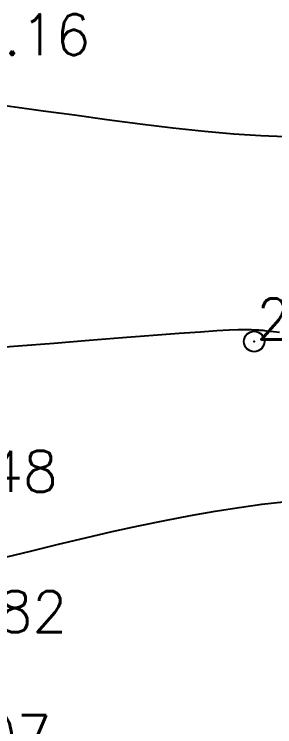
# Model space of a CAD drawing. Header units: millimetres. Extents: x 524954 to 526204, y 9523489 to 9524010.
# Drawn here: x 525872.28 to 525878.64, y 9523672.69 to 9523690.11 of the extents above; entities that cross this region are included whole.
import ezdxf

# ---------------------------------------------------------------- set-up
doc = ezdxf.new("R2010")
doc.units = ezdxf.units.MM
doc.header["$PDMODE"] = 32
doc.header["$PDSIZE"] = 0.5
for name, color, linetype in [('CN_02_00', 4, 'Continuous'), ('CN_05_00', 6, 'Continuous'), ('TopoAlt', 3, 'Continuous'), ('TOPOJIS', 7, 'Continuous')]:
    doc.layers.add(name, color=color, linetype=linetype)
doc.styles.add('Simplex 1.0', font='Simplex.shx', dxfattribs={"width": 0.99, "height": 1})

# ---------------------------------------------------------------- blocks, each defined once
blk = doc.blocks.new('TCPOINT M')
at = {"color": 0}
blk.add_point((0, 0), dxfattribs=at)
at = {"layer": 'TopoAlt', "style": 'Simplex 1.0', "width": 0.99}
blk.add_attdef('ALT', (0.15, 0.15), '', height=1, dxfattribs=at)

msp = doc.modelspace()

# ---------------------------------------------------------------- linework, layer by layer
at = {"layer": 'CN_02_00', "flags": 128}
for points, elevation in [([(525871.673, 9523687.926), (525872.29, 9523687.847), (525872.989, 9523687.752), (525873.747, 9523687.648), (525874.542, 9523687.54), (525875.351, 9523687.434), (525876.153, 9523687.336), (525876.925, 9523687.252), (525877.644, 9523687.187), (525878.296, 9523687.145), (525878.894, 9523687.121)], 276), ([(525872.065, 9523676.835), (525872.712, 9523676.992), (525873.363, 9523677.153), (525874.015, 9523677.312), (525874.668, 9523677.464), (525875.316, 9523677.606), (525875.954, 9523677.738), (525876.58, 9523677.857), (525877.186, 9523677.963), (525877.77, 9523678.055), (525878.327, 9523678.13), (525878.851, 9523678.188)], 274)]:
    msp.add_lwpolyline(points, dxfattribs=dict(at, elevation=elevation))
at = {"layer": 'CN_05_00', "elevation": 275, "flags": 128}
msp.add_lwpolyline([(525871.509, 9523681.936), (525872.372, 9523682.002), (525873.248, 9523682.071), (525874.109, 9523682.14), (525874.925, 9523682.205), (525875.668, 9523682.264), (525876.309, 9523682.313), (525876.826, 9523682.35), (525877.228, 9523682.376), (525877.53, 9523682.393), (525877.75, 9523682.402), (525877.901, 9523682.405), (525878.001, 9523682.404), (525878.064, 9523682.401), (525878.108, 9523682.398), (525878.145, 9523682.395), (525878.179, 9523682.394), (525878.211, 9523682.393), (525878.243, 9523682.392), (525878.275, 9523682.391), (525878.31, 9523682.389), (525878.347, 9523682.386), (525878.39, 9523682.381), (525878.44, 9523682.374), (525878.509, 9523682.364), (525878.61, 9523682.351), (525878.756, 9523682.335)], dxfattribs=at)

# ---------------------------------------------------------------- block references
at = {"layer": 'TOPOJIS'}
ref = msp.add_blockref('TCPOINT M', (525869.42, 9523689.06, 276.16), dxfattribs=at)
ref.add_attrib('ALT', '276.16', (525869.47, 9523689.11, 276.16), dxfattribs={"layer": 'TopoAlt', "height": 1, "style": 'Simplex 1.0', "width": 0.99})
ref = msp.add_blockref('TCPOINT M', (525878.136, 9523682.11, 274.94), dxfattribs=at)
ref.add_attrib('ALT', '274.94', (525878.186, 9523682.16, 274.94), dxfattribs={"layer": 'TopoAlt', "height": 1, "style": 'Simplex 1.0', "width": 0.99})
ref = msp.add_blockref('TCPOINT M', (525868.626, 9523678.385, 274.48), dxfattribs=at)
ref.add_attrib('ALT', '274.48', (525868.676, 9523678.435, 274.48), dxfattribs={"layer": 'TopoAlt', "height": 1, "style": 'Simplex 1.0', "width": 0.99})
ref = msp.add_blockref('TCPOINT M', (525868.853, 9523674.958, 273.82), dxfattribs=at)
ref.add_attrib('ALT', '273.82', (525868.903, 9523675.008, 273.82), dxfattribs={"layer": 'TopoAlt', "height": 1, "style": 'Simplex 1.0', "width": 0.99})
ref = msp.add_blockref('TCPOINT M', (525868.467, 9523671.922, 273.07), dxfattribs=at)
ref.add_attrib('ALT', '273.07', (525868.517, 9523671.972, 273.07), dxfattribs={"layer": 'TopoAlt', "height": 1, "style": 'Simplex 1.0', "width": 0.99})

doc.saveas('drawing.dxf')
